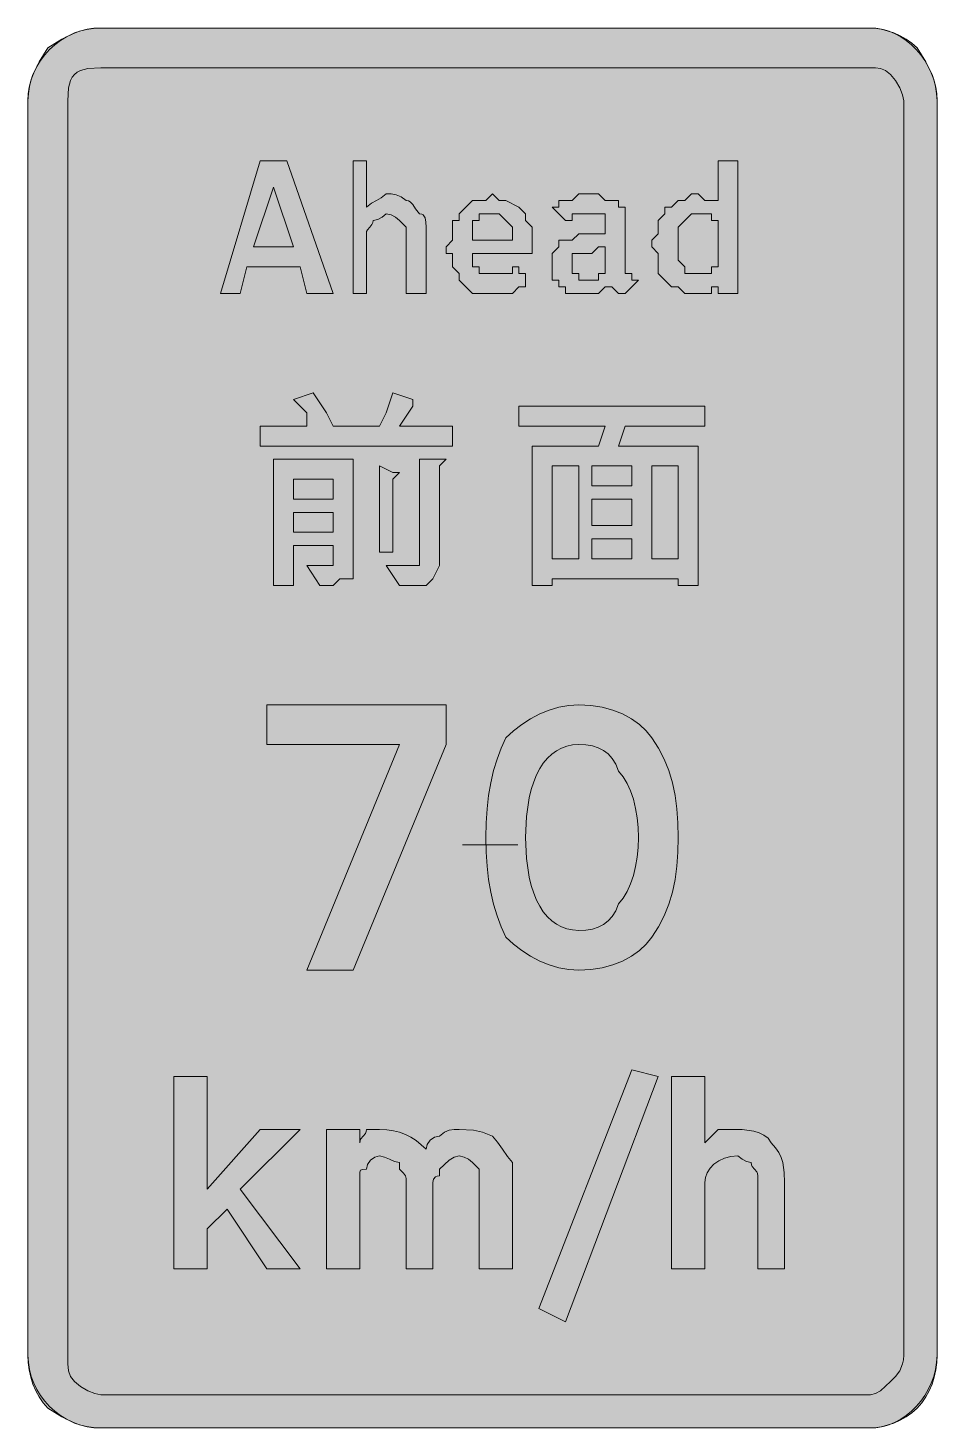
# Model space of a CAD drawing. Header units: metres. Extents: x 201 to 365, y 9 to 262.
import ezdxf

# ---------------------------------------------------------------- set-up
doc = ezdxf.new("R2010")
doc.units = ezdxf.units.M
for name, color, linetype, true_color in [('FILL_RED_FF0000', 7, 'Continuous', 0xff0000), ('FILL_WHITE_FFFFFF', 7, 'Continuous', 0xffffff), ('STROKE_RED_FF0000', 7, 'Continuous', 0xff0000), ('STROKE_WHITE_FFFFFF', 7, 'Continuous', 0xffffff)]:
    doc.layers.add(name, color=color, linetype=linetype, true_color=true_color)

msp = doc.modelspace()

# ---------------------------------------------------------------- hatches: boundary and pattern name
at = {"layer": 'FILL_RED_FF0000', "true_color": 0xff0000}
h = msp.add_hatch(color=7, dxfattribs=at)
h.dxf.hatch_style = 1
h.paths.add_polyline_path([(353.07, 255.12), (353.97, 255.1), (354.87, 254.97), (355.77, 254.61), (356.67, 253.92), (357.55, 252.83), (358.32, 251.52), (358.86, 250.21), (359.07, 249.12), (359.07, 22.32), (359.02, 21.47), (358.86, 20.73), (358.32, 19.47), (357.55, 18.44), (356.67, 17.52), (354.87, 15.87), (353.97, 15.33), (353.07, 15.12), (213.87, 15.12), (212.78, 15.33), (211.47, 15.87), (210.16, 16.64), (209.07, 17.52), (208.38, 18.44), (208.02, 19.47), (207.89, 20.73), (207.87, 22.32), (207.87, 249.12), (208.02, 251.52), (208.38, 252.83), (208.67, 253.42), (209.07, 253.92), (209.57, 254.32), (210.16, 254.61), (211.47, 254.97), (213.87, 255.12), (353.07, 255.12)])
at = {"layer": 'FILL_WHITE_FFFFFF', "true_color": 0xffffff}
h = msp.add_hatch(color=7, dxfattribs=at)
h.dxf.hatch_style = 1
h.paths.add_polyline_path([(353.07, 262.32), (354.02, 262.26), (355.06, 262.09), (357.27, 261.42), (358.39, 260.91), (359.48, 260.29), (360.52, 259.56), (361.47, 258.72), (363.05, 256.21), (364.17, 253.92), (364.56, 252.79), (364.85, 251.63), (365.01, 250.42), (365.07, 249.12), (365.07, 22.32), (365.01, 20.97), (364.85, 19.64), (364.56, 18.33), (364.17, 17.07), (363.66, 15.86), (363.05, 14.73), (362.31, 13.67), (361.47, 12.72), (360.52, 11.88), (359.48, 11.14), (358.39, 10.53), (357.27, 10.02), (355.06, 9.34), (354.02, 9.18), (353.07, 9.12), (213.87, 9.12), (212.57, 9.18), (211.36, 9.34), (210.2, 9.63), (209.07, 10.02), (206.78, 11.14), (204.27, 12.72), (203.43, 13.67), (202.7, 14.73), (202.08, 15.86), (201.57, 17.07), (201.18, 18.33), (200.9, 19.64), (200.73, 20.97), (200.67, 22.32), (200.67, 249.12), (200.73, 250.42), (200.9, 251.63), (201.18, 252.79), (201.57, 253.92), (202.7, 256.21), (204.27, 258.72), (206.78, 260.29), (209.07, 261.42), (210.2, 261.81), (211.36, 262.09), (212.57, 262.26), (213.87, 262.32), (353.07, 262.32)])
h = msp.add_hatch(color=7, dxfattribs=at)
h.dxf.hatch_style = 1
h.paths.add_polyline_path([(255.87, 214.32), (251.07, 214.32), (249.87, 219.12), (240.27, 219.12), (239.07, 214.32), (235.47, 214.32), (242.67, 238.32), (247.47, 238.32), (255.87, 214.32)])
h.paths.add_polyline_path([(241.47, 222.72), (248.67, 222.72), (245.07, 233.52), (241.47, 222.72)], flags=16)
h = msp.add_hatch(color=7, dxfattribs=at)
h.dxf.hatch_style = 1
h.paths.add_polyline_path([(269.07, 226.32), (267.87, 227.52), (267.12, 228.12), (266.35, 228.53), (265.47, 228.72), (264.72, 228.12), (263.95, 227.71), (263.07, 227.52), (263.02, 227.12), (262.88, 226.81), (262.47, 226.32), (262.06, 225.83), (261.92, 225.52), (261.87, 225.12), (261.87, 214.32), (259.47, 214.32), (259.47, 238.32), (261.87, 238.32), (261.87, 229.92), (262.77, 230.63), (263.67, 231.12), (264.57, 231.61), (265.47, 232.32), (266.37, 232.3), (267.27, 232.17), (268.17, 231.81), (269.07, 231.12), (269.47, 231.07), (269.78, 230.91), (270.27, 230.37), (270.76, 229.6), (271.47, 228.72), (271.87, 228.67), (272.16, 228.51), (272.52, 227.97), (272.65, 227.2), (272.67, 226.32), (272.67, 214.32), (269.07, 214.32), (269.07, 225.12), (269.07, 226.32)])
h = msp.add_hatch(color=7, dxfattribs=at)
h.dxf.hatch_style = 1
h.paths.add_polyline_path([(329.07, 214.32), (325.47, 214.32), (325.47, 215.52), (324.27, 215.52), (324.27, 214.32), (323.07, 214.32), (321.87, 214.32), (320.67, 214.32), (319.47, 214.32), (318.27, 215.52), (317.07, 215.52), (315.87, 216.72), (314.67, 217.92), (314.67, 219.12), (314.67, 220.32), (314.67, 221.52), (313.47, 222.72), (313.47, 223.92), (314.67, 225.12), (314.67, 226.32), (314.67, 227.52), (315.87, 228.72), (315.87, 229.92), (317.07, 229.92), (318.27, 231.12), (319.47, 231.12), (320.67, 232.32), (321.87, 232.32), (323.07, 231.12), (324.27, 231.12), (325.47, 231.12), (325.47, 238.32), (329.07, 238.32), (329.07, 214.32)])
h.paths.add_polyline_path([(319.47, 227.52), (318.27, 226.32), (318.27, 225.12), (318.27, 223.92), (318.27, 222.72), (318.27, 221.52), (318.27, 220.32), (319.47, 219.12), (319.47, 217.92), (320.67, 217.92), (321.87, 217.92), (323.07, 217.92), (324.27, 217.92), (324.27, 219.12), (325.47, 219.12), (325.47, 220.32), (325.47, 221.52), (325.47, 222.72), (325.47, 223.92), (325.47, 225.12), (325.47, 226.32), (325.47, 227.52), (324.27, 227.52), (324.27, 228.72), (323.07, 228.72), (321.87, 228.72), (320.67, 228.72), (319.47, 227.52)], flags=16)
h = msp.add_hatch(color=7, dxfattribs=at)
h.dxf.hatch_style = 1
h.paths.add_polyline_path([(289.47, 215.52), (288.27, 214.32), (287.07, 214.32), (285.87, 214.32), (284.67, 214.32), (282.27, 214.32), (281.07, 214.32), (279.87, 215.52), (278.67, 216.72), (278.67, 217.92), (277.47, 219.12), (277.47, 220.32), (277.47, 221.52), (276.27, 221.52), (276.27, 222.72), (277.47, 223.92), (277.47, 225.12), (277.47, 227.52), (278.67, 227.52), (278.67, 228.72), (279.87, 229.92), (281.07, 231.12), (282.27, 231.12), (283.47, 231.12), (284.67, 232.32), (285.87, 231.12), (287.07, 231.12), (289.47, 229.92), (290.67, 228.72), (290.67, 227.52), (291.87, 226.32), (291.87, 225.12), (291.87, 222.72), (291.87, 221.52), (281.07, 221.52), (281.07, 220.32), (281.07, 219.12), (282.27, 219.12), (282.27, 217.92), (283.47, 217.92), (284.67, 217.92), (285.87, 217.92), (287.07, 217.92), (288.27, 217.92), (288.27, 219.12), (289.47, 219.12), (289.47, 217.92), (290.67, 217.92), (290.67, 216.72), (290.67, 215.52), (289.47, 215.52)])
h.paths.add_polyline_path([(288.27, 225.12), (288.27, 226.32), (287.07, 227.52), (285.87, 228.72), (284.67, 228.72), (283.47, 228.72), (282.27, 228.72), (282.27, 227.52), (281.07, 227.52), (281.07, 226.32), (281.07, 225.12), (281.07, 223.92), (288.27, 223.92), (288.27, 225.12)], flags=16)
h = msp.add_hatch(color=7, dxfattribs=at)
h.dxf.hatch_style = 1
h.paths.add_polyline_path([(308.67, 220.32), (308.67, 219.12), (308.67, 217.92), (309.87, 217.92), (309.87, 216.72), (311.07, 216.72), (308.67, 214.32), (307.47, 214.32), (306.27, 215.52), (305.07, 215.52), (303.87, 214.32), (302.67, 214.32), (301.47, 214.32), (300.27, 214.32), (299.07, 214.32), (297.87, 214.32), (297.87, 215.52), (296.67, 215.52), (296.67, 216.72), (295.47, 216.72), (295.47, 217.92), (295.47, 219.12), (295.47, 220.32), (295.47, 221.52), (296.67, 222.72), (296.67, 223.92), (297.87, 223.92), (299.07, 223.92), (300.27, 225.12), (301.47, 225.12), (302.67, 225.12), (303.87, 225.12), (305.07, 225.12), (305.07, 226.32), (305.07, 227.52), (305.07, 228.72), (303.87, 228.72), (302.67, 228.72), (301.47, 228.72), (300.27, 228.72), (299.07, 228.72), (299.07, 227.52), (297.87, 227.52), (295.47, 229.92), (296.67, 229.92), (296.67, 231.12), (297.87, 231.12), (299.07, 231.12), (300.27, 232.32), (301.47, 232.32), (302.67, 232.32), (303.87, 232.32), (305.07, 231.12), (306.27, 231.12), (307.47, 231.12), (307.47, 229.92), (308.67, 229.92), (308.67, 228.72), (308.67, 227.52), (308.67, 226.32), (308.67, 225.12), (308.67, 223.92), (308.67, 222.72), (308.67, 221.52), (308.67, 220.32)])
h.paths.add_polyline_path([(300.27, 221.52), (299.07, 221.52), (299.07, 220.32), (299.07, 219.12), (299.07, 217.92), (300.27, 217.92), (300.27, 216.72), (301.47, 216.72), (302.67, 216.72), (303.87, 216.72), (303.87, 217.92), (305.07, 217.92), (305.07, 219.12), (305.07, 220.32), (305.07, 221.52), (305.07, 222.72), (303.87, 222.72), (302.67, 221.52), (301.47, 221.52), (300.27, 221.52)], flags=16)
h = msp.add_hatch(color=7, dxfattribs=at)
h.dxf.hatch_style = 1
h.paths.add_polyline_path([(251.07, 192.72), (248.67, 195.12), (252.27, 196.32), (254.67, 192.72), (255.87, 190.32), (264.27, 190.32), (265.47, 192.72), (266.67, 196.32), (270.27, 195.12), (270.27, 193.92), (267.87, 190.32), (277.47, 190.32), (277.47, 186.72), (242.67, 186.72), (242.67, 190.32), (251.07, 190.32), (251.07, 192.72)])
h = msp.add_hatch(color=7, dxfattribs=at)
h.dxf.hatch_style = 1
h.paths.add_polyline_path([(321.87, 161.52), (318.27, 161.52), (318.27, 162.72), (295.47, 162.72), (295.47, 161.52), (291.87, 161.52), (291.87, 186.72), (303.87, 186.72), (305.07, 190.32), (289.47, 190.32), (289.47, 193.92), (323.07, 193.92), (323.07, 190.32), (308.67, 190.32), (307.47, 186.72), (321.87, 186.72), (321.87, 161.52)])
h.paths.add_polyline_path([(309.87, 169.92), (302.67, 169.92), (302.67, 166.32), (309.87, 166.32), (309.87, 169.92)], flags=16)
h.paths.add_polyline_path([(309.87, 179.52), (309.87, 183.12), (302.67, 183.12), (302.67, 179.52), (309.87, 179.52)], flags=16)
h.paths.add_polyline_path([(302.67, 172.32), (309.87, 172.32), (309.87, 177.12), (302.67, 177.12), (302.67, 172.32)], flags=16)
h.paths.add_polyline_path([(295.47, 183.12), (295.47, 166.32), (300.27, 166.32), (300.27, 183.12), (295.47, 183.12)], flags=16)
h.paths.add_polyline_path([(318.27, 183.12), (313.47, 183.12), (313.47, 166.32), (318.27, 166.32), (318.27, 183.12)], flags=16)
h = msp.add_hatch(color=7, dxfattribs=at)
h.dxf.hatch_style = 1
h.paths.add_polyline_path([(259.47, 165.12), (259.47, 162.72), (257.07, 162.72), (255.87, 161.52), (253.47, 161.52), (251.07, 165.12), (254.67, 165.12), (255.87, 165.12), (255.87, 166.32), (255.87, 168.72), (248.67, 168.72), (248.67, 161.52), (245.07, 161.52), (245.07, 184.32), (259.47, 184.32), (259.47, 167.52), (259.47, 165.12)])
h.paths.add_polyline_path([(248.67, 174.72), (248.67, 171.12), (255.87, 171.12), (255.87, 174.72), (248.67, 174.72)], flags=16)
h.paths.add_polyline_path([(255.87, 180.72), (248.67, 180.72), (248.67, 177.12), (255.87, 177.12), (255.87, 180.72)], flags=16)
h = msp.add_hatch(color=7, dxfattribs=at)
h.dxf.hatch_style = 1
h.paths.add_polyline_path([(266.67, 181.92), (267.87, 181.92), (266.67, 180.72), (266.67, 167.52), (264.27, 167.52), (264.27, 183.12), (266.67, 181.92)])
h = msp.add_hatch(color=7, dxfattribs=at)
h.dxf.hatch_style = 1
h.paths.add_polyline_path([(275.07, 184.32), (276.27, 184.32), (275.07, 183.12), (275.07, 166.32), (275.07, 165.12), (273.87, 162.72), (272.67, 161.52), (270.27, 161.52), (267.87, 161.52), (265.47, 165.12), (269.07, 165.12), (270.27, 165.12), (271.47, 165.12), (271.47, 166.32), (271.47, 167.52), (271.47, 184.32), (275.07, 184.32)])
h = msp.add_hatch(color=7, dxfattribs=at)
h.dxf.hatch_style = 1
h.paths.add_polyline_path([(267.87, 132.72), (243.87, 132.72), (243.87, 139.92), (276.27, 139.92), (276.27, 132.72), (259.47, 91.92), (251.07, 91.92), (267.87, 132.72)])
h = msp.add_hatch(color=7, dxfattribs=at)
h.dxf.hatch_style = 1
h.paths.add_polyline_path([(283.7, 121.09), (283.98, 123.51), (284.37, 125.82), (284.88, 128.01), (285.5, 130.09), (286.23, 132.06), (287.07, 133.92), (288.47, 135.21), (289.98, 136.38), (291.56, 137.4), (293.22, 138.27), (294.93, 138.97), (296.69, 139.49), (298.47, 139.81), (300.27, 139.92), (302.46, 139.81), (304.53, 139.49), (306.45, 138.97), (308.22, 138.27), (309.82, 137.4), (311.24, 136.38), (312.46, 135.21), (313.47, 133.92), (314.71, 132.06), (315.74, 130.09), (316.57, 128.01), (317.22, 125.82), (317.7, 123.51), (318.03, 121.09), (318.21, 118.56), (318.27, 115.92), (318.21, 113.28), (318.03, 110.74), (317.7, 108.33), (317.22, 106.02), (316.57, 103.83), (315.74, 101.74), (314.71, 99.78), (313.47, 97.92), (312.46, 96.63), (311.24, 95.46), (309.82, 94.44), (308.22, 93.57), (306.45, 92.87), (304.53, 92.35), (302.46, 92.03), (300.27, 91.92), (298.47, 92.03), (296.69, 92.35), (294.93, 92.87), (293.22, 93.57), (291.56, 94.44), (289.98, 95.46), (288.47, 96.63), (287.07, 97.92), (286.23, 99.78), (285.5, 101.74), (284.88, 103.83), (284.37, 106.02), (283.98, 108.33), (283.7, 110.74), (283.53, 113.28), (283.47, 115.92), (283.53, 118.56), (283.7, 121.09)])
h.paths.add_polyline_path([(310.85, 119.48), (310.56, 121.19), (310.17, 122.82), (309.66, 124.33), (309.05, 125.71), (308.31, 126.91), (307.47, 127.92), (306.96, 129.16), (306.35, 130.19), (305.61, 131.02), (304.77, 131.67), (303.81, 132.15), (302.75, 132.48), (301.56, 132.66), (300.27, 132.72), (299.17, 132.65), (298.13, 132.44), (297.16, 132.1), (296.24, 131.61), (295.38, 131), (294.6, 130.25), (293.87, 129.38), (293.22, 128.37), (292.64, 127.24), (292.13, 125.98), (291.69, 124.6), (291.33, 123.1), (290.84, 119.74), (290.67, 115.92), (290.84, 112.1), (291.33, 108.74), (291.69, 107.24), (292.13, 105.86), (292.64, 104.6), (293.22, 103.47), (293.87, 102.46), (294.6, 101.59), (295.38, 100.84), (296.24, 100.23), (297.16, 99.74), (298.13, 99.4), (299.17, 99.19), (300.27, 99.12), (301.56, 99.18), (302.75, 99.36), (303.81, 99.69), (304.77, 100.17), (305.61, 100.82), (306.35, 101.65), (306.96, 102.68), (307.47, 103.92), (308.31, 104.93), (309.05, 106.13), (309.66, 107.51), (310.17, 109.02), (310.56, 110.65), (310.85, 112.36), (311.01, 114.12), (311.07, 115.92), (311.01, 117.72), (310.85, 119.48)], flags=16)
h = msp.add_hatch(color=7, dxfattribs=at)
h.dxf.hatch_style = 1
h.paths.add_polyline_path([(297.87, 28.32), (293.07, 30.72), (309.87, 73.92), (314.67, 72.72), (297.87, 28.32)])
h = msp.add_hatch(color=7, dxfattribs=at)
h.dxf.hatch_style = 1
h.paths.add_polyline_path([(242.67, 63.12), (249.87, 63.12), (239.07, 52.32), (249.87, 37.92), (243.87, 37.92), (236.67, 48.72), (233.07, 45.12), (233.07, 37.92), (227.07, 37.92), (227.07, 72.72), (233.07, 72.72), (233.07, 52.32), (242.67, 63.12)])
h = msp.add_hatch(color=7, dxfattribs=at)
h.dxf.hatch_style = 1
h.paths.add_polyline_path([(317.07, 37.92), (317.07, 72.72), (323.07, 72.72), (323.07, 60.72), (325.47, 63.12), (327.87, 63.12), (329.84, 63.08), (331.92, 62.82), (332.9, 62.53), (333.78, 62.11), (334.51, 61.51), (335.07, 60.72), (335.86, 59.82), (336.46, 58.92), (336.88, 58.02), (337.17, 57.12), (337.43, 55.32), (337.47, 53.52), (337.47, 37.92), (332.67, 37.92), (332.67, 53.52), (332.67, 54.72), (332.62, 55.12), (332.48, 55.43), (332.07, 55.92), (331.66, 56.41), (331.52, 56.72), (331.47, 57.12), (330.59, 57.31), (329.82, 57.72), (329.07, 58.32), (327.78, 58.21), (326.61, 57.91), (325.59, 57.43), (324.72, 56.82), (324.02, 56.09), (323.5, 55.28), (323.18, 54.42), (323.07, 53.52), (323.07, 37.92), (317.07, 37.92)])
h = msp.add_hatch(color=7, dxfattribs=at)
h.dxf.hatch_style = 1
h.paths.add_polyline_path([(269.07, 53.52), (269.05, 54.23), (268.92, 54.72), (268.56, 55.21), (267.87, 55.92), (267.87, 57.12), (266.97, 57.31), (266.07, 57.72), (265.17, 58.13), (264.27, 58.32), (263.39, 58.11), (262.62, 57.57), (262.08, 56.8), (261.87, 55.92), (261.18, 55.9), (260.82, 55.77), (260.69, 55.41), (260.67, 54.72), (260.67, 53.52), (260.67, 37.92), (254.67, 37.92), (254.67, 63.12), (260.67, 63.12), (260.67, 60.72), (260.72, 61.12), (260.86, 61.43), (261.27, 61.92), (261.68, 62.41), (261.82, 62.72), (261.87, 63.12), (264.27, 63.12), (265.57, 63.06), (266.76, 62.89), (267.88, 62.61), (268.92, 62.22), (269.91, 61.71), (270.85, 61.09), (272.67, 59.52), (272.88, 60.4), (273.42, 61.17), (274.19, 61.71), (275.07, 61.92), (275.97, 62.61), (276.87, 62.97), (277.77, 63.1), (278.67, 63.12), (281.22, 62.97), (282.89, 62.61), (284.67, 61.92), (285.57, 60.83), (286.47, 59.52), (287.37, 58.21), (288.27, 57.12), (288.27, 55.92), (288.27, 37.92), (282.27, 37.92), (282.27, 53.52), (282.27, 55.92), (281.07, 57.12), (280.32, 57.72), (279.55, 58.13), (278.67, 58.32), (277.77, 58.11), (276.87, 57.57), (275.07, 55.92), (275.07, 54.72), (274.67, 54.67), (274.38, 54.53), (274.02, 54.12), (273.87, 53.52), (273.87, 37.92), (269.07, 37.92), (269.07, 53.52)])

# ---------------------------------------------------------------- linework, layer by layer
at = {"layer": 'FILL_RED_FF0000', "lineweight": 0, "true_color": 0xff0000}
msp.add_lwpolyline([(353.07, 255.12), (353.97, 255.1), (354.87, 254.97), (355.77, 254.61), (356.67, 253.92), (357.55, 252.83), (358.32, 251.52), (358.86, 250.21), (359.07, 249.12), (359.07, 22.32), (359.02, 21.47), (358.86, 20.73), (358.32, 19.47), (357.55, 18.44), (356.67, 17.52), (354.87, 15.87), (353.97, 15.33), (353.07, 15.12), (213.87, 15.12), (212.78, 15.33), (211.47, 15.87), (210.16, 16.64), (209.07, 17.52), (208.38, 18.44), (208.02, 19.47), (207.89, 20.73), (207.87, 22.32), (207.87, 249.12), (208.02, 251.52), (208.38, 252.83), (208.67, 253.42), (209.07, 253.92), (209.57, 254.32), (210.16, 254.61), (211.47, 254.97), (213.87, 255.12)], close=True, dxfattribs=at)
at = {"layer": 'FILL_WHITE_FFFFFF', "lineweight": 0, "true_color": 0xffffff}
for points in [[(353.07, 262.32), (354.02, 262.26), (355.06, 262.09), (357.27, 261.42), (358.39, 260.91), (359.48, 260.29), (360.52, 259.56), (361.47, 258.72), (363.05, 256.21), (364.17, 253.92), (364.56, 252.79), (364.85, 251.63), (365.01, 250.42), (365.07, 249.12), (365.07, 22.32), (365.01, 20.97), (364.85, 19.64), (364.56, 18.33), (364.17, 17.07), (363.66, 15.86), (363.05, 14.73), (362.31, 13.67), (361.47, 12.72), (360.52, 11.88), (359.48, 11.14), (358.39, 10.53), (357.27, 10.02), (355.06, 9.34), (354.02, 9.18), (353.07, 9.12), (213.87, 9.12), (212.57, 9.18), (211.36, 9.34), (210.2, 9.63), (209.07, 10.02), (206.78, 11.14), (204.27, 12.72), (203.43, 13.67), (202.7, 14.73), (202.08, 15.86), (201.57, 17.07), (201.18, 18.33), (200.9, 19.64), (200.73, 20.97), (200.67, 22.32), (200.67, 249.12), (200.73, 250.42), (200.9, 251.63), (201.18, 252.79), (201.57, 253.92), (202.7, 256.21), (204.27, 258.72), (206.78, 260.29), (209.07, 261.42), (210.2, 261.81), (211.36, 262.09), (212.57, 262.26), (213.87, 262.32)], [(255.87, 214.32), (251.07, 214.32), (249.87, 219.12), (240.27, 219.12), (239.07, 214.32), (235.47, 214.32), (242.67, 238.32), (247.47, 238.32)], [(269.07, 226.32), (267.87, 227.52), (267.12, 228.12), (266.35, 228.53), (265.47, 228.72), (264.72, 228.12), (263.95, 227.71), (263.07, 227.52), (263.02, 227.12), (262.88, 226.81), (262.47, 226.32), (262.06, 225.83), (261.92, 225.52), (261.87, 225.12), (261.87, 214.32), (259.47, 214.32), (259.47, 238.32), (261.87, 238.32), (261.87, 229.92), (262.77, 230.63), (263.67, 231.12), (264.57, 231.61), (265.47, 232.32), (266.37, 232.3), (267.27, 232.17), (268.17, 231.81), (269.07, 231.12), (269.47, 231.07), (269.78, 230.91), (270.27, 230.37), (270.76, 229.6), (271.47, 228.72), (271.87, 228.67), (272.16, 228.51), (272.52, 227.97), (272.65, 227.2), (272.67, 226.32), (272.67, 214.32), (269.07, 214.32), (269.07, 225.12)], [(329.07, 214.32), (325.47, 214.32), (325.47, 215.52), (324.27, 215.52), (324.27, 214.32), (323.07, 214.32), (321.87, 214.32), (320.67, 214.32), (319.47, 214.32), (318.27, 215.52), (317.07, 215.52), (315.87, 216.72), (314.67, 217.92), (314.67, 219.12), (314.67, 220.32), (314.67, 221.52), (313.47, 222.72), (313.47, 223.92), (314.67, 225.12), (314.67, 226.32), (314.67, 227.52), (315.87, 228.72), (315.87, 229.92), (317.07, 229.92), (318.27, 231.12), (319.47, 231.12), (320.67, 232.32), (321.87, 232.32), (323.07, 231.12), (324.27, 231.12), (325.47, 231.12), (325.47, 238.32), (329.07, 238.32)], [(241.47, 222.72), (248.67, 222.72), (245.07, 233.52)], [(289.47, 215.52), (288.27, 214.32), (287.07, 214.32), (285.87, 214.32), (284.67, 214.32), (282.27, 214.32), (281.07, 214.32), (279.87, 215.52), (278.67, 216.72), (278.67, 217.92), (277.47, 219.12), (277.47, 220.32), (277.47, 221.52), (276.27, 221.52), (276.27, 222.72), (277.47, 223.92), (277.47, 225.12), (277.47, 227.52), (278.67, 227.52), (278.67, 228.72), (279.87, 229.92), (281.07, 231.12), (282.27, 231.12), (283.47, 231.12), (284.67, 232.32), (285.87, 231.12), (287.07, 231.12), (289.47, 229.92), (290.67, 228.72), (290.67, 227.52), (291.87, 226.32), (291.87, 225.12), (291.87, 222.72), (291.87, 221.52), (281.07, 221.52), (281.07, 220.32), (281.07, 219.12), (282.27, 219.12), (282.27, 217.92), (283.47, 217.92), (284.67, 217.92), (285.87, 217.92), (287.07, 217.92), (288.27, 217.92), (288.27, 219.12), (289.47, 219.12), (289.47, 217.92), (290.67, 217.92), (290.67, 216.72), (290.67, 215.52)], [(308.67, 220.32), (308.67, 219.12), (308.67, 217.92), (309.87, 217.92), (309.87, 216.72), (311.07, 216.72), (308.67, 214.32), (307.47, 214.32), (306.27, 215.52), (305.07, 215.52), (303.87, 214.32), (302.67, 214.32), (301.47, 214.32), (300.27, 214.32), (299.07, 214.32), (297.87, 214.32), (297.87, 215.52), (296.67, 215.52), (296.67, 216.72), (295.47, 216.72), (295.47, 217.92), (295.47, 219.12), (295.47, 220.32), (295.47, 221.52), (296.67, 222.72), (296.67, 223.92), (297.87, 223.92), (299.07, 223.92), (300.27, 225.12), (301.47, 225.12), (302.67, 225.12), (303.87, 225.12), (305.07, 225.12), (305.07, 226.32), (305.07, 227.52), (305.07, 228.72), (303.87, 228.72), (302.67, 228.72), (301.47, 228.72), (300.27, 228.72), (299.07, 228.72), (299.07, 227.52), (297.87, 227.52), (295.47, 229.92), (296.67, 229.92), (296.67, 231.12), (297.87, 231.12), (299.07, 231.12), (300.27, 232.32), (301.47, 232.32), (302.67, 232.32), (303.87, 232.32), (305.07, 231.12), (306.27, 231.12), (307.47, 231.12), (307.47, 229.92), (308.67, 229.92), (308.67, 228.72), (308.67, 227.52), (308.67, 226.32), (308.67, 225.12), (308.67, 223.92), (308.67, 222.72), (308.67, 221.52)], [(288.27, 225.12), (288.27, 226.32), (287.07, 227.52), (285.87, 228.72), (284.67, 228.72), (283.47, 228.72), (282.27, 228.72), (282.27, 227.52), (281.07, 227.52), (281.07, 226.32), (281.07, 225.12), (281.07, 223.92), (288.27, 223.92)], [(319.47, 227.52), (318.27, 226.32), (318.27, 225.12), (318.27, 223.92), (318.27, 222.72), (318.27, 221.52), (318.27, 220.32), (319.47, 219.12), (319.47, 217.92), (320.67, 217.92), (321.87, 217.92), (323.07, 217.92), (324.27, 217.92), (324.27, 219.12), (325.47, 219.12), (325.47, 220.32), (325.47, 221.52), (325.47, 222.72), (325.47, 223.92), (325.47, 225.12), (325.47, 226.32), (325.47, 227.52), (324.27, 227.52), (324.27, 228.72), (323.07, 228.72), (321.87, 228.72), (320.67, 228.72)], [(300.27, 221.52), (299.07, 221.52), (299.07, 220.32), (299.07, 219.12), (299.07, 217.92), (300.27, 217.92), (300.27, 216.72), (301.47, 216.72), (302.67, 216.72), (303.87, 216.72), (303.87, 217.92), (305.07, 217.92), (305.07, 219.12), (305.07, 220.32), (305.07, 221.52), (305.07, 222.72), (303.87, 222.72), (302.67, 221.52), (301.47, 221.52)], [(251.07, 192.72), (248.67, 195.12), (252.27, 196.32), (254.67, 192.72), (255.87, 190.32), (264.27, 190.32), (265.47, 192.72), (266.67, 196.32), (270.27, 195.12), (270.27, 193.92), (267.87, 190.32), (277.47, 190.32), (277.47, 186.72), (242.67, 186.72), (242.67, 190.32), (251.07, 190.32)], [(321.87, 161.52), (318.27, 161.52), (318.27, 162.72), (295.47, 162.72), (295.47, 161.52), (291.87, 161.52), (291.87, 186.72), (303.87, 186.72), (305.07, 190.32), (289.47, 190.32), (289.47, 193.92), (323.07, 193.92), (323.07, 190.32), (308.67, 190.32), (307.47, 186.72), (321.87, 186.72)], [(259.47, 165.12), (259.47, 162.72), (257.07, 162.72), (255.87, 161.52), (253.47, 161.52), (251.07, 165.12), (254.67, 165.12), (255.87, 165.12), (255.87, 166.32), (255.87, 168.72), (248.67, 168.72), (248.67, 161.52), (245.07, 161.52), (245.07, 184.32), (259.47, 184.32), (259.47, 167.52)], [(266.67, 181.92), (267.87, 181.92), (266.67, 180.72), (266.67, 167.52), (264.27, 167.52), (264.27, 183.12)], [(275.07, 184.32), (276.27, 184.32), (275.07, 183.12), (275.07, 166.32), (275.07, 165.12), (273.87, 162.72), (272.67, 161.52), (270.27, 161.52), (267.87, 161.52), (265.47, 165.12), (269.07, 165.12), (270.27, 165.12), (271.47, 165.12), (271.47, 166.32), (271.47, 167.52), (271.47, 184.32)], [(295.47, 183.12), (295.47, 166.32), (300.27, 166.32), (300.27, 183.12)], [(309.87, 179.52), (309.87, 183.12), (302.67, 183.12), (302.67, 179.52)], [(318.27, 183.12), (313.47, 183.12), (313.47, 166.32), (318.27, 166.32)], [(255.87, 180.72), (248.67, 180.72), (248.67, 177.12), (255.87, 177.12)], [(248.67, 174.72), (248.67, 171.12), (255.87, 171.12), (255.87, 174.72)], [(302.67, 172.32), (309.87, 172.32), (309.87, 177.12), (302.67, 177.12)], [(309.87, 169.92), (302.67, 169.92), (302.67, 166.32), (309.87, 166.32)], [(267.87, 132.72), (243.87, 132.72), (243.87, 139.92), (276.27, 139.92), (276.27, 132.72), (259.47, 91.92), (251.07, 91.92)], [(283.7, 121.09), (283.98, 123.51), (284.37, 125.82), (284.88, 128.01), (285.5, 130.09), (286.23, 132.06), (287.07, 133.92), (288.47, 135.21), (289.98, 136.38), (291.56, 137.4), (293.22, 138.27), (294.93, 138.97), (296.69, 139.49), (298.47, 139.81), (300.27, 139.92), (302.46, 139.81), (304.53, 139.49), (306.45, 138.97), (308.22, 138.27), (309.82, 137.4), (311.24, 136.38), (312.46, 135.21), (313.47, 133.92), (314.71, 132.06), (315.74, 130.09), (316.57, 128.01), (317.22, 125.82), (317.7, 123.51), (318.03, 121.09), (318.21, 118.56), (318.27, 115.92), (318.21, 113.28), (318.03, 110.74), (317.7, 108.33), (317.22, 106.02), (316.57, 103.83), (315.74, 101.74), (314.71, 99.78), (313.47, 97.92), (312.46, 96.63), (311.24, 95.46), (309.82, 94.44), (308.22, 93.57), (306.45, 92.87), (304.53, 92.35), (302.46, 92.03), (300.27, 91.92), (298.47, 92.03), (296.69, 92.35), (294.93, 92.87), (293.22, 93.57), (291.56, 94.44), (289.98, 95.46), (288.47, 96.63), (287.07, 97.92), (286.23, 99.78), (285.5, 101.74), (284.88, 103.83), (284.37, 106.02), (283.98, 108.33), (283.7, 110.74), (283.53, 113.28), (283.47, 115.92), (283.53, 118.56)], [(310.85, 119.48), (310.56, 121.19), (310.17, 122.82), (309.66, 124.33), (309.05, 125.71), (308.31, 126.91), (307.47, 127.92), (306.96, 129.16), (306.35, 130.19), (305.61, 131.02), (304.77, 131.67), (303.81, 132.15), (302.75, 132.48), (301.56, 132.66), (300.27, 132.72), (299.17, 132.65), (298.13, 132.44), (297.16, 132.1), (296.24, 131.61), (295.38, 131), (294.6, 130.25), (293.87, 129.38), (293.22, 128.37), (292.64, 127.24), (292.13, 125.98), (291.69, 124.6), (291.33, 123.1), (290.84, 119.74), (290.67, 115.92), (290.84, 112.1), (291.33, 108.74), (291.69, 107.24), (292.13, 105.86), (292.64, 104.6), (293.22, 103.47), (293.87, 102.46), (294.6, 101.59), (295.38, 100.84), (296.24, 100.23), (297.16, 99.74), (298.13, 99.4), (299.17, 99.19), (300.27, 99.12), (301.56, 99.18), (302.75, 99.36), (303.81, 99.69), (304.77, 100.17), (305.61, 100.82), (306.35, 101.65), (306.96, 102.68), (307.47, 103.92), (308.31, 104.93), (309.05, 106.13), (309.66, 107.51), (310.17, 109.02), (310.56, 110.65), (310.85, 112.36), (311.01, 114.12), (311.07, 115.92), (311.01, 117.72)], [(297.87, 28.32), (293.07, 30.72), (309.87, 73.92), (314.67, 72.72)], [(242.67, 63.12), (249.87, 63.12), (239.07, 52.32), (249.87, 37.92), (243.87, 37.92), (236.67, 48.72), (233.07, 45.12), (233.07, 37.92), (227.07, 37.92), (227.07, 72.72), (233.07, 72.72), (233.07, 52.32)], [(317.07, 37.92), (317.07, 72.72), (323.07, 72.72), (323.07, 60.72), (325.47, 63.12), (327.87, 63.12), (329.84, 63.08), (331.92, 62.82), (332.9, 62.53), (333.78, 62.11), (334.51, 61.51), (335.07, 60.72), (335.86, 59.82), (336.46, 58.92), (336.88, 58.02), (337.17, 57.12), (337.43, 55.32), (337.47, 53.52), (337.47, 37.92), (332.67, 37.92), (332.67, 53.52), (332.67, 54.72), (332.62, 55.12), (332.48, 55.43), (332.07, 55.92), (331.66, 56.41), (331.52, 56.72), (331.47, 57.12), (330.59, 57.31), (329.82, 57.72), (329.07, 58.32), (327.78, 58.21), (326.61, 57.91), (325.59, 57.43), (324.72, 56.82), (324.02, 56.09), (323.5, 55.28), (323.18, 54.42), (323.07, 53.52), (323.07, 37.92)], [(269.07, 53.52), (269.05, 54.23), (268.92, 54.72), (268.56, 55.21), (267.87, 55.92), (267.87, 57.12), (266.97, 57.31), (266.07, 57.72), (265.17, 58.13), (264.27, 58.32), (263.39, 58.11), (262.62, 57.57), (262.08, 56.8), (261.87, 55.92), (261.18, 55.9), (260.82, 55.77), (260.69, 55.41), (260.67, 54.72), (260.67, 53.52), (260.67, 37.92), (254.67, 37.92), (254.67, 63.12), (260.67, 63.12), (260.67, 60.72), (260.72, 61.12), (260.86, 61.43), (261.27, 61.92), (261.68, 62.41), (261.82, 62.72), (261.87, 63.12), (264.27, 63.12), (265.57, 63.06), (266.76, 62.89), (267.88, 62.61), (268.92, 62.22), (269.91, 61.71), (270.85, 61.09), (272.67, 59.52), (272.88, 60.4), (273.42, 61.17), (274.19, 61.71), (275.07, 61.92), (275.97, 62.61), (276.87, 62.97), (277.77, 63.1), (278.67, 63.12), (281.22, 62.97), (282.89, 62.61), (284.67, 61.92), (285.57, 60.83), (286.47, 59.52), (287.37, 58.21), (288.27, 57.12), (288.27, 55.92), (288.27, 37.92), (282.27, 37.92), (282.27, 53.52), (282.27, 55.92), (281.07, 57.12), (280.32, 57.72), (279.55, 58.13), (278.67, 58.32), (277.77, 58.11), (276.87, 57.57), (275.07, 55.92), (275.07, 54.72), (274.67, 54.67), (274.38, 54.53), (274.02, 54.12), (273.87, 53.52), (273.87, 37.92), (269.07, 37.92)]]:
    msp.add_lwpolyline(points, close=True, dxfattribs=at)
at = {"layer": 'STROKE_RED_FF0000', "lineweight": 0, "true_color": 0xff0000}
msp.add_lwpolyline([(365.07, 249.12), (365.07, 22.32), (365, 20.99), (364.8, 19.69), (364.48, 18.43), (364.04, 17.22), (363.5, 16.07), (362.86, 14.98), (362.13, 13.96), (361.32, 13.02), (360.44, 12.16), (359.5, 11.4), (358.51, 10.73), (357.48, 10.17), (356.41, 9.72), (355.31, 9.39), (354.19, 9.19), (353.07, 9.12), (213.87, 9.12), (212.54, 9.19), (211.24, 9.39), (209.98, 9.72), (208.77, 10.17), (207.62, 10.73), (206.53, 11.4), (205.51, 12.16), (204.57, 13.02), (203.71, 13.96), (202.95, 14.98), (202.28, 16.07), (201.72, 17.22), (201.27, 18.43), (200.94, 19.69), (200.74, 20.99), (200.67, 22.32), (200.67, 249.12), (200.74, 250.45), (200.94, 251.75), (201.27, 253.01), (201.72, 254.22), (202.28, 255.37), (202.95, 256.46), (203.71, 257.48), (204.57, 258.42), (205.51, 259.28), (206.53, 260.04), (207.62, 260.71), (208.77, 261.27), (209.98, 261.72), (211.24, 262.05), (212.54, 262.25), (213.87, 262.32), (353.07, 262.32), (354.19, 262.25), (355.31, 262.05), (356.41, 261.72), (357.48, 261.27), (358.51, 260.71), (359.5, 260.04), (360.44, 259.28), (361.32, 258.42), (362.13, 257.48), (362.86, 256.46), (363.5, 255.37), (364.04, 254.22), (364.48, 253.01), (364.8, 251.75), (365, 250.45), (365.07, 249.12)], dxfattribs=at)
at = {"layer": 'STROKE_WHITE_FFFFFF', "lineweight": 0, "true_color": 0xffffff}
msp.add_lwpolyline([(279.27, 114.56), (289.27, 114.56)], dxfattribs=at)

doc.saveas('drawing.dxf')
